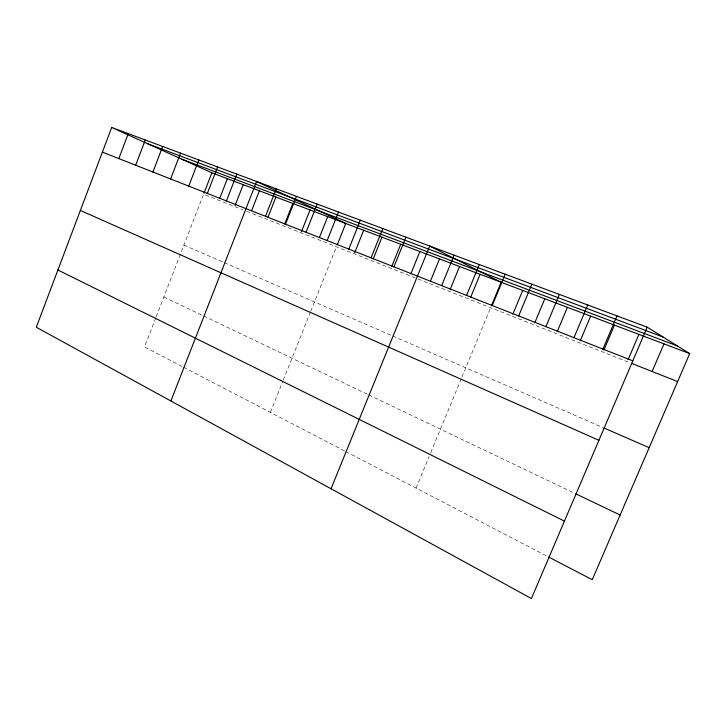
<?xml version="1.0" encoding="UTF-8"?>
<svg xmlns="http://www.w3.org/2000/svg" width="726" height="726" viewBox="0 0 726 726"><rect width="100%" height="100%" fill="white"/><g stroke="black" fill="none" stroke-linecap="round" stroke-linejoin="round"><path stroke-width="0.54" stroke-dasharray="3.63 2.72" d="M155.791 317.834L144.528 346.946L182.58 366.721M156.19 316.79L203.57 194.278L242.711 209.741M270.39 412.377L282.841 381.177M283.258 380.134L310.292 312.361M310.71 311.318L336.465 246.776M416.062 488.108L429.066 456.663M430.745 452.588L461.555 378.065M461.972 377.039L490.64 307.688M246.722 211.32L630.368 362.891M183.923 245.07L223.372 262.249M224.352 262.676L391.695 335.548M392.702 335.984L602.816 427.487M163.858 296.979L202.581 315.483M203.552 315.946L367.773 394.427M368.754 394.899L574.738 493.326M183.533 367.22L344.768 451.037M345.739 451.545L546.787 556.062"/><path stroke-width="1.09" d="M111.695 127.458L36.3 327.254L531.405 598.542L647.184 327.163L111.695 127.458L211.874 172.815L689.7 353.598L592.262 579.702L548.738 557.078M118.828 158.595L128.284 133.638M135.671 165.219L145.273 139.982M152.923 172.008L162.678 146.47M170.61 178.968L180.529 153.122M188.742 186.101L198.824 159.947M203.97 193.252L211.874 172.815M207.337 193.425L217.582 166.944M219.769 198.289L227.374 178.678M226.412 200.93L236.839 174.122M235.088 205.522L243.21 184.667M170.873 400.988L256.596 181.491L345.757 223.472L337.272 244.753M251.559 210.803L259.391 190.793M265.489 216.303L276.27 188.833M267.939 217.355L275.916 197.045M284.71 223.962L292.805 203.434M285.5 224.18L296.462 196.365M301.444 231.739L310.066 209.968M306.036 232.256L317.198 204.097M319.386 237.602L327.716 216.638M327.127 240.56L338.488 212.037M348.798 249.082L360.35 220.187M354.651 252.775L363.672 230.251M371.059 257.848L382.829 228.572M373.246 258.91L381.985 237.175M391.84 266.233L400.716 244.263M393.937 266.85L405.925 237.184M410.834 273.811L419.882 251.514M331.047 488.752L429.683 246.05L501.149 282.26L491.484 305.655M430.3 281.47L439.493 258.937M441.68 285.636L454.131 255.162M450.229 289.32L459.558 266.524M466.591 295.437L479.287 264.545M470.63 297.351L480.104 274.301M492.246 305.537L505.196 274.21M512.874 314.086L522.711 290.418M518.673 315.928L531.886 284.156M534.799 322.716L544.799 298.776M545.898 326.646L559.383 294.42M557.241 331.646L567.433 307.343M573.976 337.69L587.742 304.993M580.283 340.721L590.646 316.128M602.934 349.088L616.991 315.901M603.914 350.023L614.459 325.13M628.117 359.642L638.889 334.377M652.12 371.494L663.963 343.861M147.832 143.821L663.001 336.991M181.754 159.175L677.34 345.912M102.384 152.124L632.818 360.849M631.402 363.309L677.639 381.577M603.832 427.932L649.162 447.67M80.377 210.458L598.914 440.31M575.727 493.807L620.131 515.024M57.908 269.999L564.438 521.123M647.184 327.163L689.7 353.598"/></g></svg>
